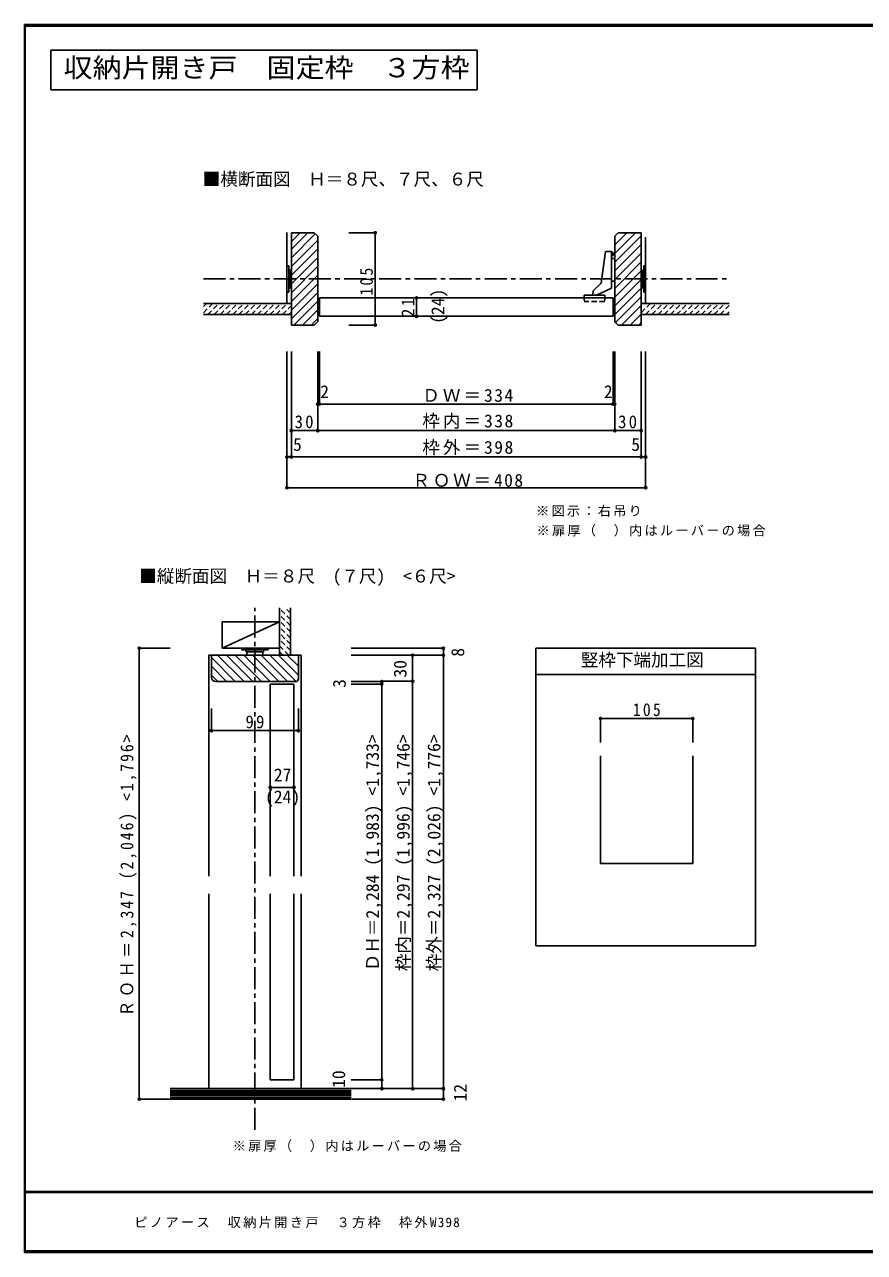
# Model space of a CAD drawing. Units: millimetres at full size, sheet at 1:5. Extents: x -973 to 977, y -718 to 696.
# Drawn here: x -973 to -18, y -701 to 696 of the extents above; entities that cross this region are included whole.
import ezdxf
from ezdxf.enums import TextEntityAlignment as Align

# ---------------------------------------------------------------- set-up
doc = ezdxf.new("R2010")
doc.units = ezdxf.units.MM
doc.header["$LTSCALE"] = 5
doc.header["$PDMODE"] = 32
doc.header["$PDSIZE"] = 2.5
doc.linetypes.add('CHAIN1', pattern=[8, 5, -1, 1, -1])
doc.linetypes.add('DASHED1', pattern=[1.8, 1.2, -0.6])
for name, color, linetype in [('0-0_補助線', 3, 'Continuous'), ('0-1_通り芯', 4, 'CHAIN1'), ('0-3_仕上げ', 2, 'Continuous'), ('0-4_枠', 3, 'Continuous'), ('0-6_扉', 6, 'Continuous'), ('0-7_金物', 7, 'Continuous'), ('0-A_文字', 7, 'Continuous'), ('0-B_寸法', 7, 'Continuous'), ('0-C_ハッチ', 4, 'DASHED1'), ('F-1_枠', 6, 'Continuous')]:
    doc.layers.add(name, color=color, linetype=linetype)
doc.styles.add('ＭＳ ゴシック', font='')
doc.styles.get('ＭＳ ゴシック').set_extended_font_data('MS Gothic')

msp = doc.modelspace()

# ---------------------------------------------------------------- linework, layer by layer
at = {"layer": '0-0_補助線'}
for p, q in [((-391.84, -13.5), (-141.84, -13.5)), ((-391.84, -352.005), (-391.84, -13.5)), ((-141.84, -352.005), (-141.84, -13.5)), ((-391.84, -43.5), (-141.84, -43.5)), ((-318.156, -136.109), (-318.156, -258.475)), ((-213.156, -136.109), (-213.156, -258.475)), ((-318.156, -258.475), (-213.156, -258.475)), ((-141.84, -352.005), (-391.84, -352.005))]:
    msp.add_line(p, q, dxfattribs=at)
at = {"layer": '0-0_補助線', "color": 4}
for p, q in [((-318.156, -93.488), (-213.156, -93.488)), ((-318.156, -93.488), (-318.156, -120.621)), ((-213.156, -93.488), (-213.156, -120.621))]:
    msp.add_line(p, q, dxfattribs=at)
at = {"layer": '0-0_補助線', "color": 7}
for p in [(-318.156, -93.488), (-213.156, -93.488)]:
    msp.add_point(p, dxfattribs=at)
at = {"layer": '0-1_通り芯'}
for p, q in [((-769.84, 406.5), (-171.84, 406.5)), ((-711.34, -561.299), (-711.34, 32.5))]:
    msp.add_line(p, q, dxfattribs=at)
at = {"layer": '0-3_仕上げ', "color": 3}
for p, q in [((-674.84, 378.5), (-674.84, 459.249)), ((-266.84, 378.5), (-266.84, 453.813))]:
    msp.add_line(p, q, dxfattribs=at)
at = {"layer": '0-3_仕上げ'}
for p, q in [((-669.84, 378.5), (-769.84, 378.5)), ((-271.84, 378.5), (-171.84, 378.5)), ((-669.84, 366), (-769.84, 366)), ((-271.84, 366), (-171.84, 366)), ((-683.34, -21.5), (-683.34, 32.5)), ((-670.84, -21.5), (-670.84, 32.5)), ((-683.34, -21.5), (-670.84, -21.5)), ((-807.84, -514.5), (-601.84, -514.5)), ((-807.84, -526.5), (-601.84, -526.5))]:
    msp.add_line(p, q, dxfattribs=at)
at = {"layer": '0-3_仕上げ', "color": 4}
for p, q in [((-683.34, 16.5), (-748.678, -13.5)), ((-683.34, 16.5), (-748.678, 16.5)), ((-748.678, 16.5), (-748.678, -13.5)), ((-683.34, -13.5), (-683.34, 16.5)), ((-748.678, -13.5), (-683.34, -13.5))]:
    msp.add_line(p, q, dxfattribs=at)
at = {"layer": '0-3_仕上げ', "color": 7}
for p, q in [((-601.84, -516.5), (-807.84, -516.5)), ((-601.84, -518.5), (-807.84, -518.5)), ((-601.84, -520.5), (-807.84, -520.5)), ((-601.84, -522.5), (-807.84, -522.5)), ((-601.84, -524.5), (-807.84, -524.5))]:
    msp.add_line(p, q, dxfattribs=at)
at = {"layer": '0-4_枠'}
for p, q in [((-643.84, 459), (-669.84, 459)), ((-669.84, 354), (-669.84, 459)), ((-643.84, 459), (-639.84, 455)), ((-639.84, 358), (-639.84, 455)), ((-297.84, 459), (-301.84, 455)), ((-301.84, 358), (-301.84, 455)), ((-297.84, 459), (-271.84, 459)), ((-271.84, 354), (-271.84, 459)), ((-643.84, 354), (-669.84, 354)), ((-639.84, 358), (-643.84, 354)), ((-661.84, -21.5), (-760.84, -21.5)), ((-760.84, -46.5), (-760.84, -21.5)), ((-661.84, -21.5), (-661.84, -48.5)), ((-755.84, -51.5), (-664.84, -51.5))]:
    msp.add_line(p, q, dxfattribs=at)
at = {"layer": '0-4_枠', "color": 4}
for p, q in [((-747.84, -21.5), (-763.84, -21.5)), ((-763.84, -273), (-763.84, -21.5)), ((-661.84, -21.5), (-658.84, -21.5)), ((-658.84, -273), (-658.84, -21.5)), ((-763.84, -514.5), (-763.84, -293)), ((-658.84, -514.5), (-658.84, -293))]:
    msp.add_line(p, q, dxfattribs=at)
at = {"layer": '0-4_枠'}
msp.add_lwpolyline([(-301.84, 358), (-297.84, 354), (-271.84, 354)], dxfattribs=at)
for centre, radius, start, end in [((-755.84, -46.5), 5, 180, 270), ((-664.84, -48.5), 3, 270, 0)]:
    msp.add_arc(centre, radius, start, end, dxfattribs=at)
at = {"layer": '0-6_扉'}
for p, q in [((-637.84, 385), (-303.84, 385)), ((-637.84, 385), (-637.84, 364)), ((-303.84, 385), (-303.84, 364)), ((-637.84, 364), (-303.84, 364)), ((-666.84, -54.5), (-693.84, -54.5)), ((-693.84, -54.5), (-693.84, -273)), ((-666.84, -54.5), (-666.84, -273)), ((-693.84, -293), (-693.84, -504.5)), ((-666.84, -293), (-666.84, -504.5)), ((-693.84, -504.5), (-666.84, -504.5))]:
    msp.add_line(p, q, dxfattribs=at)
at = {"layer": '0-7_金物'}
for p, q in [((-312.441, 437.742), (-317.361, 401.751)), ((-312.441, 437.742), (-305.441, 437.791)), ((-305.441, 437.791), (-305.59, 429.741)), ((-303.822, 436.103), (-305.45, 437.323)), ((-305.034, 433.072), (-303.607, 433.309)), ((-303.822, 436.103), (-303.607, 433.309)), ((-674.84, 421.5), (-672.84, 421.5)), ((-674.84, 421.5), (-674.84, 391.5)), ((-672.84, 421.5), (-672.84, 391.5)), ((-301.84, 429.741), (-305.59, 429.741)), ((-305.59, 403.841), (-305.59, 429.741)), ((-301.84, 429.741), (-301.84, 403.841)), ((-268.84, 391.5), (-268.84, 421.5)), ((-266.84, 421.5), (-268.84, 421.5)), ((-266.84, 391.5), (-266.84, 421.5)), ((-672.84, 416.5), (-670.84, 416.5)), ((-670.84, 416.5), (-670.84, 396.5)), ((-670.84, 415.5), (-669.84, 415.5)), ((-270.84, 415.5), (-271.84, 415.5)), ((-268.84, 416.5), (-270.84, 416.5)), ((-270.84, 396.5), (-270.84, 416.5)), ((-674.84, 391.5), (-672.84, 391.5)), ((-672.84, 396.5), (-670.84, 396.5)), ((-670.84, 397.5), (-669.84, 397.5)), ((-326.454, 393.062), (-326.695, 388)), ((-317.361, 401.751), (-326.454, 393.062)), ((-322.819, 388), (-305.641, 395.984)), ((-305.641, 395.984), (-305.59, 404.291)), ((-301.84, 403.841), (-305.593, 403.841)), ((-270.84, 397.5), (-271.84, 397.5)), ((-268.84, 396.5), (-270.84, 396.5)), ((-266.84, 391.5), (-268.84, 391.5)), ((-313.233, 388), (-336.783, 388)), ((-726.34, -13.5), (-726.34, -15.5)), ((-726.34, -13.5), (-696.34, -13.5)), ((-696.34, -13.5), (-696.34, -15.5)), ((-726.34, -15.5), (-696.34, -15.5)), ((-721.34, -15.5), (-721.34, -17.5)), ((-721.34, -17.5), (-701.34, -17.5)), ((-720.34, -17.5), (-720.34, -21.5)), ((-702.34, -21.5), (-702.34, -17.5)), ((-701.34, -15.5), (-701.34, -17.5))]:
    msp.add_line(p, q, dxfattribs=at)
at = {"layer": '0-7_金物', "linetype": 'DASHED1'}
for p, q in [((-336.783, 388), (-336.783, 381.01)), ((-313.233, 381.01), (-336.783, 381.01)), ((-313.233, 388), (-313.233, 381.01))]:
    msp.add_line(p, q, dxfattribs=at)
at = {"layer": '0-7_金物'}
msp.add_lwpolyline([(-305.034, 433.072), (-305.034, 434.284), (-305.502, 434.518)], dxfattribs=at)
at = {"layer": '0-A_文字', "color": 3}
for p, q in [((-943.333, 666.667), (-943.333, 621.667)), ((-943.333, 666.667), (-458.599, 666.667)), ((-458.599, 666.667), (-458.599, 621.667)), ((-943.333, 621.667), (-458.599, 621.667))]:
    msp.add_line(p, q, dxfattribs=at)
at = {"layer": '0-B_寸法', "color": 4}
for p, q in [((-539.305, 385), (-527.411, 385)), ((-527.411, 385), (-527.411, 364)), ((-539.305, 364), (-527.411, 364)), ((-604.406, 354), (-574.406, 354)), ((-674.84, 169), (-674.84, 324)), ((-669.84, 324), (-669.84, 204)), ((-639.84, 264), (-639.84, 324)), ((-639.84, 324), (-639.84, 234)), ((-637.84, 264), (-637.84, 324)), ((-303.84, 264), (-303.84, 324)), ((-301.84, 264), (-301.84, 324)), ((-301.84, 324), (-301.84, 234)), ((-271.84, 324), (-271.84, 204)), ((-266.84, 169), (-266.84, 324)), ((-301.84, 264), (-639.84, 264)), ((-669.84, 234), (-271.84, 234)), ((-674.84, 204), (-266.84, 204)), ((-674.84, 169), (-266.84, 169)), ((-842.84, -13.5), (-807.84, -13.5)), ((-842.84, -526.5), (-842.84, -13.5)), ((-496.84, -13.5), (-601.84, -13.5)), ((-496.84, -21.5), (-496.84, -13.5)), ((-601.84, -21.5), (-496.84, -21.5)), ((-496.84, -21.5), (-587.84, -21.5)), ((-531.84, -21.5), (-531.84, -514.5)), ((-496.84, -526.5), (-496.84, -21.5)), ((-601.84, -51.5), (-566.84, -51.5)), ((-601.84, -54.5), (-566.84, -54.5)), ((-566.84, -51.174), (-531.84, -51.174)), ((-566.84, -514.5), (-566.84, -51.5)), ((-760.84, -107.331), (-760.84, -81.96)), ((-661.84, -107.331), (-661.84, -81.96)), ((-661.84, -107.331), (-760.84, -107.331)), ((-693.84, -160.929), (-693.84, -171.844)), ((-601.84, -504.5), (-566.84, -504.5)), ((-601.84, -514.5), (-496.84, -514.5)), ((-566.84, -514.5), (-531.84, -514.5)), ((-842.84, -526.5), (-807.84, -526.5)), ((-600.934, -526.5), (-496.84, -526.5))]:
    msp.add_line(p, q, dxfattribs=at)
for points in [[(-604.406, 459), (-574.406, 459), (-574.406, 354)], [(-666.84, -160.929), (-666.84, -171.844), (-693.84, -171.844)]]:
    msp.add_lwpolyline(points, dxfattribs=at)
at = {"layer": '0-B_寸法'}
for p in [(-574.406, 459), (-527.411, 385), (-527.411, 364), (-574.406, 354), (-639.84, 264), (-637.84, 264), (-303.84, 264), (-301.84, 264), (-669.84, 234), (-639.84, 234), (-301.84, 234), (-271.84, 234), (-674.84, 204), (-669.84, 204), (-271.84, 204), (-266.84, 204), (-674.84, 169), (-266.84, 169), (-842.84, -13.5), (-496.84, -13.5), (-531.84, -21.5), (-496.84, -21.5), (-496.84, -21.5), (-566.84, -51.5), (-566.84, -54.5), (-531.84, -51.174), (-760.84, -107.331), (-661.84, -107.331), (-693.84, -171.844), (-666.84, -171.844), (-566.84, -504.5), (-566.84, -514.5), (-531.84, -514.5), (-531.84, -514.5), (-496.84, -514.5), (-496.84, -514.5), (-842.84, -526.5), (-496.84, -526.5)]:
    msp.add_point(p, dxfattribs=at)
at = {"layer": '0-C_ハッチ', "linetype": 'Continuous'}
for p, q in [((-669.84, 440.35), (-651.19, 459)), ((-669.84, 449.088), (-659.928, 459)), ((-669.84, 430.451), (-642.565, 457.725)), ((-669.84, 420.551), (-639.84, 450.551)), ((-301.84, 445.274), (-288.114, 459)), ((-301.84, 435.374), (-278.214, 459)), ((-301.84, 425.475), (-271.84, 455.475)), ((-669.84, 410.652), (-639.84, 440.652)), ((-301.84, 415.575), (-271.84, 445.575)), ((-301.84, 405.676), (-271.84, 435.676)), ((-669.84, 400.752), (-639.84, 430.752)), ((-669.84, 390.853), (-639.84, 420.853)), ((-301.84, 395.776), (-271.84, 425.776)), ((-669.84, 380.953), (-639.84, 410.953)), ((-301.84, 385.877), (-271.84, 415.877)), ((-301.84, 375.977), (-271.84, 405.977)), ((-669.84, 371.054), (-639.84, 401.054)), ((-669.84, 361.154), (-639.84, 391.154)), ((-301.84, 366.078), (-271.84, 396.078)), ((-667.095, 354), (-639.84, 381.255)), ((-301.84, 356.178), (-271.84, 386.178)), ((-657.195, 354), (-639.84, 371.355)), ((-294.119, 354), (-271.84, 376.279)), ((-284.219, 354), (-271.84, 366.379)), ((-647.296, 354), (-639.84, 361.456)), ((-274.32, 354), (-271.84, 356.48)), ((-733.568, -51.5), (-760.84, -24.228)), ((-723.669, -51.5), (-753.669, -21.5)), ((-713.769, -51.5), (-743.769, -21.5)), ((-703.87, -51.5), (-733.87, -21.5)), ((-693.97, -51.5), (-723.97, -21.5)), ((-684.071, -51.5), (-714.071, -21.5)), ((-674.171, -51.5), (-704.171, -21.5)), ((-664.272, -51.5), (-694.272, -21.5)), ((-661.84, -44.032), (-684.372, -21.5)), ((-661.84, -34.133), (-674.473, -21.5)), ((-743.468, -51.5), (-760.84, -34.128)), ((-753.367, -51.5), (-760.84, -44.027))]:
    msp.add_line(p, q, dxfattribs=at)
at = {"layer": '0-C_ハッチ'}
for p, q in [((-769.84, 375.148), (-766.488, 378.5)), ((-769.84, 368.076), (-759.417, 378.5)), ((-764.846, 366), (-752.346, 378.5)), ((-757.775, 366), (-745.274, 378.5)), ((-750.703, 366), (-738.203, 378.5)), ((-743.632, 366), (-731.132, 378.5)), ((-736.561, 366), (-724.061, 378.5)), ((-729.49, 366), (-716.99, 378.5)), ((-722.419, 366), (-709.919, 378.5)), ((-715.348, 366), (-702.848, 378.5)), ((-708.277, 366), (-695.777, 378.5)), ((-701.206, 366), (-688.706, 378.5)), ((-694.135, 366), (-681.635, 378.5)), ((-687.064, 366), (-674.564, 378.5)), ((-271.84, 368.074), (-261.414, 378.5)), ((-266.843, 366), (-254.343, 378.5)), ((-259.772, 366), (-247.272, 378.5)), ((-252.701, 366), (-240.201, 378.5)), ((-245.629, 366), (-233.129, 378.5)), ((-238.559, 366), (-226.058, 378.5)), ((-231.487, 366), (-218.987, 378.5)), ((-224.416, 366), (-211.916, 378.5)), ((-217.345, 366), (-204.845, 378.5)), ((-210.274, 366), (-197.774, 378.5)), ((-203.203, 366), (-190.703, 378.5)), ((-196.132, 366), (-183.632, 378.5)), ((-189.061, 366), (-176.561, 378.5)), ((-679.993, 366), (-669.84, 376.153)), ((-672.922, 366), (-669.84, 369.081)), ((-181.99, 366), (-171.84, 376.15)), ((-174.919, 366), (-171.84, 369.079)), ((-670.84, 19.16), (-683.34, 31.66)), ((-670.84, 26.231), (-677.109, 32.5)), ((-670.84, 12.089), (-683.34, 24.588)), ((-670.84, 5.018), (-683.34, 17.517)), ((-670.84, -2.054), (-683.34, 10.446)), ((-670.84, -9.125), (-683.34, 3.375)), ((-670.84, -16.196), (-683.34, -3.696)), ((-672.606, -21.5), (-683.34, -10.767)), ((-679.678, -21.5), (-683.34, -17.838))]:
    msp.add_line(p, q, dxfattribs=at)
at = {"layer": 'F-1_枠'}
for p, q in [((-973.347, 695.833), (-973.347, -700.833)), ((-973.347, 695.833), (976.653, 695.833)), ((-973.347, 695), (976.653, 695)), ((-973.347, 694.167), (976.653, 694.167)), ((-972.514, 695.833), (-972.514, -700.833)), ((976.653, -631.667), (-973.347, -631.667)), ((976.653, -632.5), (-973.347, -632.5)), ((976.653, -699.167), (-973.347, -699.167)), ((976.653, -700), (-973.347, -700)), ((976.653, -700.833), (-973.347, -700.833))]:
    msp.add_line(p, q, dxfattribs=at)

# ---------------------------------------------------------------- texts
at = {"layer": '0-0_補助線', "color": 7, "style": 'ＭＳ ゴシック'}
msp.add_text('(24)', height=14.66, rotation=90, dxfattribs=at).set_placement((-491.55, 355.463), align=Align.BOTTOM_LEFT)
msp.add_text('竪枠下端加工図', height=14.66, dxfattribs=at).set_placement((-340.59, -38.5), align=Align.BOTTOM_LEFT)
at = {"layer": '0-0_補助線', "color": 7, "attachment_point": 7, "style": 'ＭＳ ゴシック'}
for s, insert, char_height in [('\\T1.17;※扉厚（\u3000）内はルーバーの場合', (-390.907, 113.488), 11), ('\\T1.27;\\W0.9;105', (-281.345, -90.988), 14.66), ('\\T1.18;ピノアース\u3000収納片開き戸\u3000３方枠\u3000枠外W398', (-848.548, -673.293), 11)]:
    msp.add_mtext(s, dxfattribs=dict(at, insert=insert, char_height=char_height))
at = {"layer": '0-A_文字', "color": 3, "style": 'ＭＳ ゴシック', "width": 1.1}
msp.add_text('収納片開き戸\u3000固定枠\u3000３方枠', height=21.99, dxfattribs=at).set_placement((-928.958, 629.167), align=Align.BOTTOM_LEFT)
at = {"layer": '0-A_文字', "style": 'ＭＳ ゴシック'}
msp.add_text('■横断面図\u3000Ｈ＝８尺、７尺、６尺', height=14.66, dxfattribs=at).set_placement((-770.681, 508.323), align=Align.BOTTOM_LEFT)
at = {"layer": '0-A_文字', "insert": (-736.563, -586.51), "char_height": 11, "attachment_point": 7, "style": 'ＭＳ ゴシック'}
msp.add_mtext('\\T1.17;※扉厚（\u3000）内はルーバーの場合', dxfattribs=at)
at = {"layer": '0-B_寸法', "style": 'ＭＳ ゴシック'}
for s, p in [('2', (-636.979, 266.5)), ('2', (-314.281, 266.5)), ('5', (-667.891, 206.5)), ('5', (-283.107, 206.5)), ('■縦断面図\u3000Ｈ＝８尺\u3000(７尺)\u3000<６尺>', (-842.84, 56.805)), ('27', (-689.715, -169.344)), ('(24)', (-699.715, -194.344))]:
    msp.add_text(s, height=14.66, dxfattribs=at).set_placement(p, align=Align.BOTTOM_LEFT)
for s, p in [('8', (-468.815, -23.177)), ('30', (-534.34, -46.962)), ('3', (-603.534, -58.673)), ('ＤＨ＝2,284 (1,983) <1,733>', (-565.84, -380.952)), ('枠内＝2,297 (1,996) <1,746>', (-530.84, -380.952)), ('枠外＝2,327 (2,026) <1,776>', (-495.84, -380.952)), ('10', (-604.265, -513.627)), ('12', (-466.047, -529.13))]:
    msp.add_text(s, height=14.66, rotation=90, dxfattribs=at).set_placement(p, align=Align.BOTTOM_LEFT)
at = {"layer": '0-B_寸法', "char_height": 14.66, "attachment_point": 7, "rotation": 90, "style": 'ＭＳ ゴシック'}
for s, insert in [('\\T1.27;\\W0.9;105', (-576.906, 387.5)), ('\\T1.27;\\W0.95;21', (-529.911, 363.25)), ('\\T1.24;\\W0.9;ＲＯＨ＝2,347\\~(2,046)\\~<1,796>', (-845.698, -432.5))]:
    msp.add_mtext(s, dxfattribs=dict(at, insert=insert))
at = {"layer": '0-B_寸法', "attachment_point": 7, "style": 'ＭＳ ゴシック'}
for s, insert, char_height in [('\\T1.17;ＤＷ＝334', (-520.84, 266.5), 14.66), ('\\T1.17;枠内＝338', (-520.84, 236), 14.66), ('\\T1.27;\\W0.95;30', (-666.09, 236.5), 14.66), ('\\T1.27;\\W0.95;30', (-298.09, 236.5), 14.66), ('\\T1.17;枠外＝398', (-520.84, 206), 14.66), ('\\T1.16;ＲＯＷ＝408', (-532.09, 169.87), 14.66), ('\\T1.17;※図示：右吊り', (-391.46, 135.985), 11), ('\\T1.27;\\W0.95;99', (-721.965, -104.831), 14.66)]:
    msp.add_mtext(s, dxfattribs=dict(at, insert=insert, char_height=char_height))

doc.saveas('drawing.dxf')
